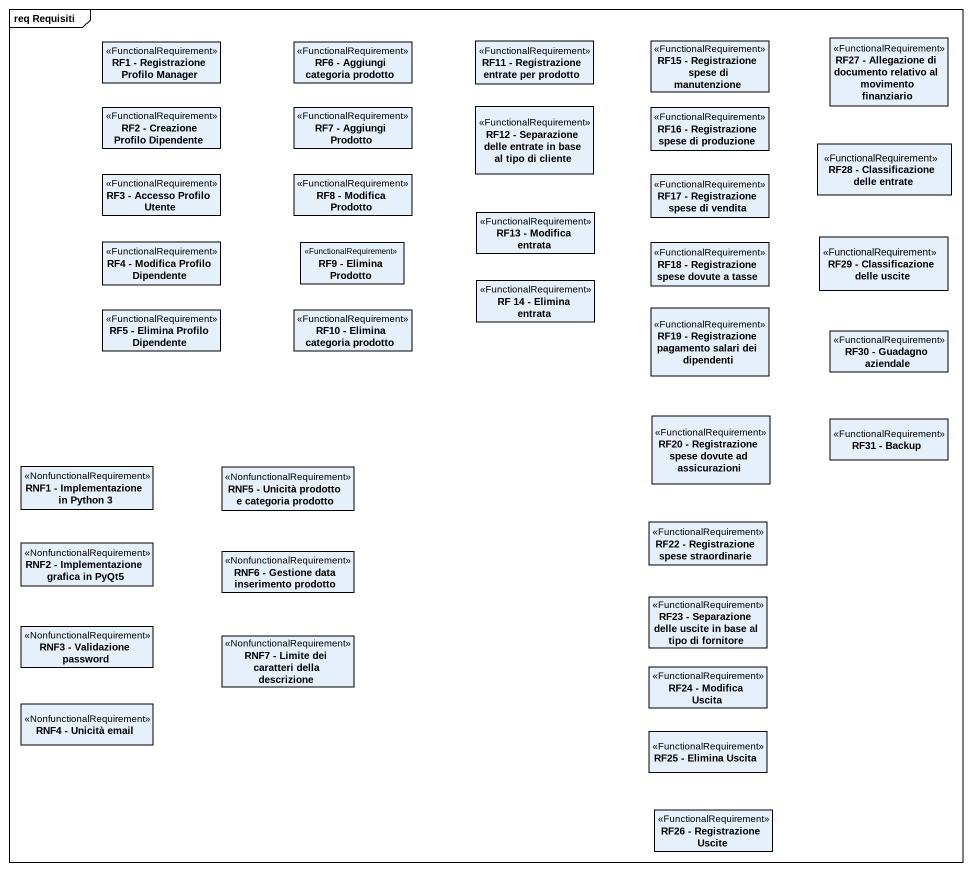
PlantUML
@startuml
mainframe req Requisiti
hide circle
hide empty members
class "RF1 - Registrazione Profilo Manager" as RF1_Registrazione_Profilo <<FunctionalRequirement>>
class "RF6 - Aggiungi categoria prodotto" as RF6_Aggiungi_categoria <<FunctionalRequirement>>
class "RF11 - Registrazione entrate per prodotto" as RF11_Registrazione_entrate <<FunctionalRequirement>>
class "RF15 - Registrazione spese di manutenzione" as RF15_Registrazione_spese_di <<FunctionalRequirement>>
class "RF27 - Allegazione di documento relativo al movimento finanziario" as RF27_Allegazione_di <<FunctionalRequirement>>
class "RF2 - Creazione Profilo Dipendente" as RF2_Creazione_Profilo <<FunctionalRequirement>>
class "RF7 - Aggiungi Prodotto" as RF7_Aggiungi_Prodotto <<FunctionalRequirement>>
class "RF12 - Separazione delle entrate in base al tipo di cliente" as RF12_Separazione_delle <<FunctionalRequirement>>
class "RF16 - Registrazione spese di produzione" as RF16_Registrazione_spese_di <<FunctionalRequirement>>
class "RF28 - Classificazione delle entrate" as RF28_Classificazione_delle <<FunctionalRequirement>>
class "RF3 - Accesso Profilo Utente" as RF3_Accesso_Profilo_Utente <<FunctionalRequirement>>
class "RF8 - Modifica Prodotto" as RF8_Modifica_Prodotto <<FunctionalRequirement>>
class "RF17 - Registrazione spese di vendita" as RF17_Registrazione_spese_di <<FunctionalRequirement>>
class "RF13 - Modifica entrata" as RF13_Modifica_entrata <<FunctionalRequirement>>
class "RF29 - Classificazione delle uscite" as RF29_Classificazione_delle <<FunctionalRequirement>>
class "RF4 - Modifica Profilo Dipendente" as RF4_Modifica_Profilo <<FunctionalRequirement>>
class "RF9 - Elimina Prodotto" as RF9_Elimina_Prodotto <<FunctionalRequirement>>
class "RF 14 - Elimina entrata" as RF_14_Elimina_entrata <<FunctionalRequirement>>
class "RF18 - Registrazione spese dovute a tasse" as RF18_Registrazione_spese <<FunctionalRequirement>>
class "RF5 - Elimina Profilo Dipendente" as RF5_Elimina_Profilo <<FunctionalRequirement>>
class "RF10 - Elimina categoria prodotto" as RF10_Elimina_categoria <<FunctionalRequirement>>
class "RF19 - Registrazione pagamento salari dei dipendenti" as RF19_Registrazione <<FunctionalRequirement>>
class "RF30 - Guadagno aziendale" as RF30_Guadagno_aziendale <<FunctionalRequirement>>
class "RF20 - Registrazione spese dovute ad assicurazioni" as RF20_Registrazione_spese <<FunctionalRequirement>>
class "RF31 - Backup" as RF31_Backup <<FunctionalRequirement>>
class "RNF1 - Implementazione in Python 3" as RNF1_Implementazione_in <<NonfunctionalRequirement>>
class "RNF5 - Unicità prodotto e categoria prodotto" as RNF5_Unicità_prodotto_e <<NonfunctionalRequirement>>
class "RF22 - Registrazione spese straordinarie" as RF22_Registrazione_spese <<FunctionalRequirement>>
class "RNF2 - Implementazione grafica in PyQt5" as RNF2_Implementazione <<NonfunctionalRequirement>>
class "RNF6 - Gestione data inserimento prodotto" as RNF6_Gestione_data <<NonfunctionalRequirement>>
class "RF23 - Separazione delle uscite in base al tipo di fornitore" as RF23_Separazione_delle <<FunctionalRequirement>>
class "RNF3 - Validazione password" as RNF3_Validazione_password <<NonfunctionalRequirement>>
class "RNF7 - Limite dei caratteri della descrizione" as RNF7_Limite_dei_caratteri <<NonfunctionalRequirement>>
class "RNF4 - Unicità email" as RNF4_Unicità_email <<NonfunctionalRequirement>>
class "RF24 - Modifica Uscita" as RF24_Modifica_Uscita <<FunctionalRequirement>>
class "RF25 - Elimina Uscita" as RF25_Elimina_Uscita <<FunctionalRequirement>>
class "RF26 - Registrazione Uscite" as RF26_Registrazione_Uscite <<FunctionalRequirement>>
@enduml
